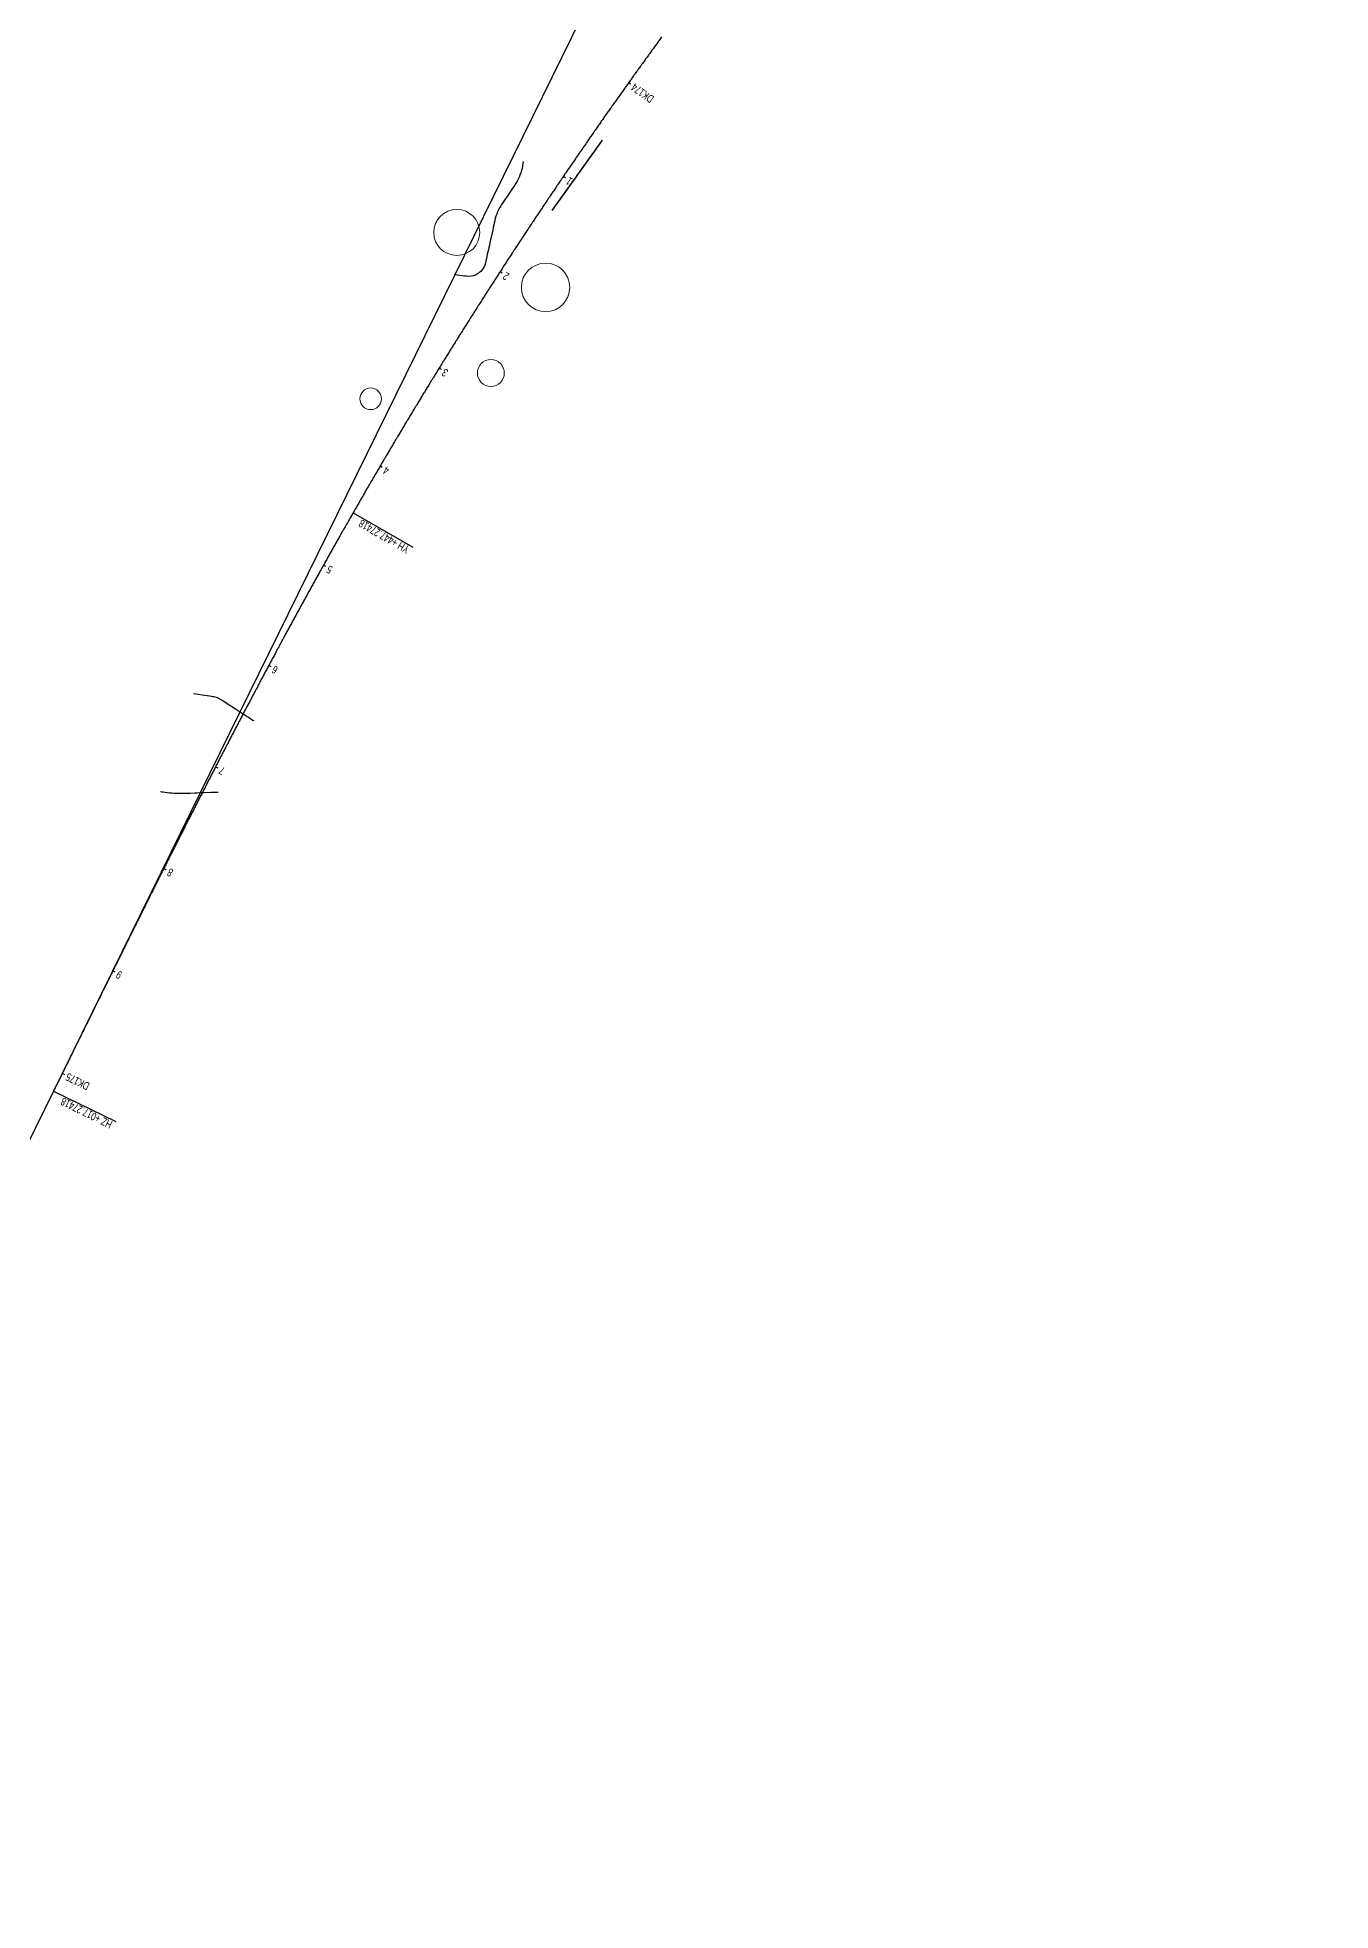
# Model space of a CAD drawing. Header units: millimetres. Extents: x 497834 to 621495, y 3353175 to 3430424.
# Drawn here: x 517397 to 518528, y 3366652 to 3368291 of the extents above; entities that cross this region are included whole.
import ezdxf

# ---------------------------------------------------------------- set-up
doc = ezdxf.new("R2010")
doc.units = ezdxf.units.MM
for name, color, linetype in [('DK改路中线', 7, 'Continuous'), ('dl6', 7, 'Continuous'), ('房屋圆', 7, 'Continuous'), ('沪乍杭打线-0.0-200.8段-施工系转设计系成果-2000坐标系-左线_中线_交点', 7, 'Continuous'), ('沪乍杭打线-0.0-200.8段-施工系转设计系成果-2000坐标系-左线_五大桩', 7, 'Continuous'), ('沪乍杭打线-0.0-200.8段-施工系转设计系成果-2000坐标系-左线_里程', 7, 'Continuous')]:
    doc.layers.add(name, color=color, linetype=linetype)
doc.styles.add('PM_LC', font='slromans.shx', dxfattribs={"width": 0.75, "bigfont": 'hztxt.shx'})
doc.styles.add('PM_QX', font='slromans.shx', dxfattribs={"width": 0.75, "bigfont": 'hztxt.shx'})

msp = doc.modelspace()

# ---------------------------------------------------------------- linework, layer by layer
at = {"layer": 'DK改路中线', "color": 3, "linetype": 'Continuous', "ltscale": 2, "const_width": 1.4, "flags": 128}
msp.add_lwpolyline([(517891, 3368200.9), (517889.9, 3368199.2), (517888.7, 3368197.6), (517887.6, 3368196), (517886.4, 3368194.4), (517885.2, 3368192.7), (517884.1, 3368191.1), (517882.9, 3368189.5), (517881.7, 3368187.9), (517880.6, 3368186.2), (517879.4, 3368184.6), (517877.1, 3368181.4), (517875.9, 3368179.7), (517874.7, 3368178.1), (517873.6, 3368176.5), (517872.4, 3368174.8), (517871.3, 3368173.2), (517870.1, 3368171.6), (517868.9, 3368170), (517867.8, 3368168.3), (517866.6, 3368166.7), (517864.3, 3368163.5), (517863.1, 3368161.8), (517861.9, 3368160.2), (517860.8, 3368158.6), (517859.6, 3368157), (517858.4, 3368155.3), (517857.3, 3368153.7), (517855, 3368150.5), (517853.8, 3368148.8), (517851.5, 3368145.6), (517850.3, 3368144), (517849.1, 3368142.3), (517848, 3368140.7), (517846.9, 3368139.3)], dxfattribs=at)
at = {"layer": 'DK改路中线', "color": 3, "linetype": 'Continuous', "ltscale": 2, "flags": 128}
for points in [[(517821.6, 3368182), (517821.3, 3368180), (517821.2, 3368179, -0.113578), (517821, 3368178), (517820.7, 3368176.1), (517820.2, 3368174.1), (517819.6, 3368172.2), (517818.9, 3368170.3), (517818.2, 3368168.5), (517817.3, 3368166.7), (517816.4, 3368164.9), (517815.4, 3368163.2), (517814.7, 3368162.2), (517814.3, 3368161.5), (517812, 3368158.2), (517810.9, 3368156.5), (517807.6, 3368151.6), (517806.4, 3368149.9), (517803.1, 3368144.9), (517802.8, 3368144.5, 0.09415), (517802, 3368143.3), (517801, 3368141.5), (517800.1, 3368139.8), (517799.2, 3368138), (517798.5, 3368136.1), (517797.8, 3368134.2), (517797.3, 3368132.3), (517796.9, 3368130.8), (517796.8, 3368130.3), (517796.4, 3368128.4), (517795.9, 3368126.4), (517795.5, 3368124.5), (517795.1, 3368122.5), (517794.7, 3368120.6), (517794.2, 3368118.6), (517793.4, 3368114.7), (517792.9, 3368112.8), (517792.5, 3368110.8), (517792.1, 3368108.9), (517791.6, 3368106.9), (517791.2, 3368104.9), (517790.3, 3368101), (517789.9, 3368099.1), (517789.5, 3368097.1), (517789, 3368095.2), (517788.6, 3368093.3, -0.386571), (517788.6, 3368093.2), (517788, 3368091.3), (517787.2, 3368089.5), (517786.2, 3368087.8), (517784.9, 3368086.3), (517783.4, 3368084.9), (517781.8, 3368083.8), (517780, 3368082.8), (517778.1, 3368082.2), (517776.2, 3368081.7), (517774.2, 3368081.6), (517772.2, 3368081.7), (517772.2, 3368081.7), (517770.2, 3368081.9), (517768.2, 3368082.2), (517766.2, 3368082.4), (517764.2, 3368082.7), (517762.3, 3368082.9), (517761.2, 3368083)], [(517533.2, 3367716.6), (517535.2, 3367716.3), (517537.1, 3367716), (517541.1, 3367715.4), (517543.1, 3367715.1), (517547, 3367714.5), (517549, 3367714.2), (517549.7, 3367714.1, -0.106608), (517551, 3367713.9), (517552.9, 3367713.4), (517554.8, 3367712.7), (517556.6, 3367711.8), (517557.6, 3367711.2), (517558.3, 3367710.7), (517559.9, 3367709.6), (517565, 3367706.4), (517566.7, 3367705.3), (517570, 3367703.1), (517571.7, 3367702), (517573.4, 3367700.9), (517575.1, 3367699.8), (517576.7, 3367698.8), (517580.1, 3367696.6), (517581.8, 3367695.5), (517583.4, 3367694.4), (517585.1, 3367693.3), (517585.8, 3367692.9)]]:
    msp.add_lwpolyline(points, format="xyb", dxfattribs=at)
at = {"layer": 'DK改路中线', "color": 3, "linetype": 'Continuous', "ltscale": 2}
msp.add_lwpolyline([(517504.3, 3367630.8), (517505.5, 3367630.6, 0.046746), (517506.2, 3367630.5), (517508.2, 3367630.3), (517510.2, 3367630), (517512.2, 3367629.8), (517514.2, 3367629.7), (517516.2, 3367629.5), (517518.2, 3367629.4), (517520.2, 3367629.4), (517522.2, 3367629.3), (517524.2, 3367629.3), (517526.2, 3367629.4), (517527.9, 3367629.4), (517528.2, 3367629.4), (517530.2, 3367629.5), (517534.2, 3367629.7), (517536.2, 3367629.7), (517540.2, 3367629.9), (517542.2, 3367630), (517548.2, 3367630.2), (517550.2, 3367630.3), (517554.2, 3367630.4), (517554.6, 3367630.4)], format="xyb", dxfattribs=at)
at = {"layer": 'dl6', "color": 3, "linetype": 'Continuous', "ltscale": 2, "flags": 128}
msp.add_lwpolyline([(517943.1, 3368291.3), (517942.5, 3368290.5), (517941.9, 3368289.7), (517941.3, 3368288.9), (517940.7, 3368288.1), (517940.6, 3368288), (517940.1, 3368287.3), (517939.5, 3368286.5), (517938.9, 3368285.6), (517938.3, 3368284.8), (517937.7, 3368284), (517937.7, 3368283.9), (517937.2, 3368283.2), (517936.6, 3368282.4), (517936, 3368281.6), (517935.4, 3368280.8), (517934.8, 3368280), (517934.7, 3368279.9), (517934.2, 3368279.2), (517933.6, 3368278.4), (517933.1, 3368277.6), (517932.5, 3368276.7), (517931.9, 3368275.9), (517931.8, 3368275.8), (517931.3, 3368275.1), (517930.7, 3368274.3), (517930.1, 3368273.5), (517929.5, 3368272.7), (517928.9, 3368271.9), (517928.9, 3368271.8), (517928.4, 3368271.1), (517927.8, 3368270.3), (517927.2, 3368269.4), (517926.6, 3368268.6), (517926, 3368267.8), (517925.9, 3368267.7), (517925.4, 3368267), (517924.9, 3368266.2), (517924.3, 3368265.4), (517923.7, 3368264.6), (517923.1, 3368263.8), (517923, 3368263.7), (517922.5, 3368263), (517921.9, 3368262.1), (517921.4, 3368261.3), (517920.8, 3368260.5), (517920.2, 3368259.7), (517920.1, 3368259.6), (517919.6, 3368258.9), (517919, 3368258.1), (517918.4, 3368257.3), (517917.9, 3368256.5), (517917.3, 3368255.6), (517917.2, 3368255.5), (517916.7, 3368254.8), (517916.1, 3368254), (517915.5, 3368253.2), (517915, 3368252.4), (517914.4, 3368251.6), (517914.3, 3368251.5), (517913.8, 3368250.8), (517913.2, 3368249.9), (517912.6, 3368249.1), (517912, 3368248.3), (517911.5, 3368247.5), (517911.4, 3368247.4), (517910.9, 3368246.7), (517910.3, 3368245.9), (517909.7, 3368245.1), (517909.2, 3368244.2), (517908.6, 3368243.4), (517908.5, 3368243.3), (517908, 3368242.6), (517907.4, 3368241.8), (517906.8, 3368241), (517906.3, 3368240.2), (517905.7, 3368239.3), (517905.6, 3368239.2), (517905.1, 3368238.5), (517904.5, 3368237.7), (517903.9, 3368236.9), (517903.4, 3368236.1), (517902.8, 3368235.3), (517902.7, 3368235.2), (517902.2, 3368234.4), (517901.6, 3368233.6), (517901.1, 3368232.8), (517900.5, 3368232), (517899.9, 3368231.2), (517899.8, 3368231.1), (517899.3, 3368230.4), (517898.8, 3368229.5), (517898.2, 3368228.7), (517897.6, 3368227.9), (517897, 3368227.1), (517896.9, 3368227), (517896.5, 3368226.3), (517895.9, 3368225.5), (517895.3, 3368224.6), (517894.7, 3368223.8), (517894.2, 3368223), (517894.1, 3368222.9), (517893.6, 3368222.2), (517893, 3368221.4), (517892.4, 3368220.5), (517891.9, 3368219.7), (517891.3, 3368218.9), (517891.2, 3368218.8), (517890.7, 3368218.1), (517890.1, 3368217.3), (517889.6, 3368216.5), (517889, 3368215.6), (517888.4, 3368214.8), (517888.3, 3368214.7), (517887.8, 3368214), (517887.3, 3368213.2), (517886.7, 3368212.4), (517886.1, 3368211.5), (517885.6, 3368210.7), (517885.5, 3368210.6), (517885, 3368209.9), (517884.4, 3368209.1), (517883.8, 3368208.2), (517883.3, 3368207.4), (517882.7, 3368206.6), (517882.6, 3368206.5), (517882.1, 3368205.8), (517881.6, 3368205), (517881, 3368204.1), (517880.4, 3368203.3), (517879.8, 3368202.5), (517879.8, 3368202.4), (517879.3, 3368201.7), (517878.7, 3368200.9), (517878.1, 3368200), (517877.6, 3368199.2), (517877, 3368198.4), (517876.9, 3368198.3), (517876.4, 3368197.6), (517875.9, 3368196.7), (517875.3, 3368195.9), (517874.7, 3368195.1), (517874.2, 3368194.3), (517874.1, 3368194.2), (517873.6, 3368193.5), (517873, 3368192.6), (517872.5, 3368191.8), (517871.9, 3368191), (517871.3, 3368190.2), (517871.2, 3368190), (517870.7, 3368189.3), (517870.2, 3368188.5), (517869.6, 3368187.7), (517869, 3368186.9), (517868.5, 3368186), (517868.4, 3368185.9), (517867.9, 3368185.2), (517867.4, 3368184.4), (517866.8, 3368183.6), (517866.2, 3368182.7), (517865.7, 3368181.9), (517865.6, 3368181.8), (517865.1, 3368181.1), (517864.5, 3368180.3), (517864, 3368179.4), (517863.4, 3368178.6), (517862.8, 3368177.8), (517862.8, 3368177.7), (517862.3, 3368177), (517861.7, 3368176.1), (517861.1, 3368175.3), (517860.6, 3368174.5), (517860, 3368173.7), (517859.9, 3368173.6), (517859.4, 3368172.8), (517858.9, 3368172), (517858.3, 3368171.2), (517857.8, 3368170.4), (517857.2, 3368169.5), (517857.1, 3368169.4), (517856.6, 3368168.7), (517856.1, 3368167.9), (517855.5, 3368167.1), (517854.9, 3368166.2), (517854.4, 3368165.4), (517854.3, 3368165.3), (517853.8, 3368164.6), (517853.3, 3368163.7), (517852.7, 3368162.9), (517852.1, 3368162.1), (517851.6, 3368161.3), (517851.5, 3368161.1), (517851, 3368160.4), (517850.5, 3368159.6), (517849.9, 3368158.8), (517849.3, 3368157.9), (517848.8, 3368157.1), (517848.7, 3368157), (517848.2, 3368156.3), (517847.7, 3368155.5), (517847.1, 3368154.6), (517846.5, 3368153.8), (517846, 3368153), (517845.9, 3368152.9), (517845.4, 3368152.1), (517844.9, 3368151.3), (517844.3, 3368150.5), (517843.7, 3368149.7), (517843.2, 3368148.8), (517843.1, 3368148.7), (517842.6, 3368148), (517842.1, 3368147.2), (517841.5, 3368146.3), (517841, 3368145.5), (517840.4, 3368144.7), (517840.3, 3368144.6), (517839.8, 3368143.8), (517839.3, 3368143), (517838.7, 3368142.2), (517838.2, 3368141.4), (517837.6, 3368140.5), (517837.5, 3368140.4), (517837.1, 3368139.7), (517836.5, 3368138.9), (517835.9, 3368138), (517835.4, 3368137.2), (517834.8, 3368136.4), (517834.8, 3368136.3), (517834.3, 3368135.5), (517833.7, 3368134.7), (517833.2, 3368133.9), (517832.6, 3368133), (517832.1, 3368132.2), (517832, 3368132.1), (517831.5, 3368131.4), (517831, 3368130.5), (517830.4, 3368129.7), (517829.8, 3368128.9), (517829.3, 3368128), (517829.2, 3368127.9), (517828.7, 3368127.2), (517828.2, 3368126.4), (517827.6, 3368125.5), (517827.1, 3368124.7), (517826.5, 3368123.9), (517826.5, 3368123.8), (517826, 3368123), (517825.4, 3368122.2), (517824.9, 3368121.4), (517824.3, 3368120.5), (517823.8, 3368119.7), (517823.7, 3368119.6), (517823.2, 3368118.9), (517822.7, 3368118), (517822.1, 3368117.2), (517821.6, 3368116.4), (517821, 3368115.5), (517820.9, 3368115.4), (517820.5, 3368114.7), (517819.9, 3368113.9), (517819.4, 3368113), (517818.8, 3368112.2), (517818.3, 3368111.4), (517818.2, 3368111.2), (517817.7, 3368110.5), (517817.2, 3368109.7), (517816.6, 3368108.9), (517816.1, 3368108), (517815.5, 3368107.2), (517815.4, 3368107.1), (517815, 3368106.3), (517814.4, 3368105.5), (517813.9, 3368104.7), (517813.3, 3368103.8), (517812.8, 3368103), (517812.7, 3368102.9), (517812.2, 3368102.2), (517811.7, 3368101.3), (517811.1, 3368100.5), (517810.6, 3368099.7), (517810, 3368098.8), (517810, 3368098.7), (517809.5, 3368098), (517808.9, 3368097.1), (517808.4, 3368096.3), (517807.8, 3368095.5), (517807.3, 3368094.6), (517807.2, 3368094.5), (517806.8, 3368093.8), (517806.2, 3368093), (517805.7, 3368092.1), (517805.1, 3368091.3), (517804.6, 3368090.4), (517804.5, 3368090.3), (517804, 3368089.6), (517803.5, 3368088.8), (517802.9, 3368087.9), (517802.4, 3368087.1), (517801.9, 3368086.2), (517801.8, 3368086.1), (517801.3, 3368085.4), (517800.8, 3368084.6), (517800.2, 3368083.7), (517799.7, 3368082.9), (517799.1, 3368082), (517799.1, 3368081.9), (517798.6, 3368081.2), (517798, 3368080.4), (517797.5, 3368079.5), (517797, 3368078.7), (517796.4, 3368077.8), (517796.3, 3368077.7), (517795.9, 3368077), (517795.3, 3368076.2), (517794.8, 3368075.3), (517794.3, 3368074.5), (517793.7, 3368073.6), (517793.6, 3368073.5), (517793.2, 3368072.8), (517792.6, 3368072), (517792.1, 3368071.1), (517791.5, 3368070.3), (517791, 3368069.4), (517790.9, 3368069.3), (517790.5, 3368068.6), (517789.9, 3368067.8), (517789.4, 3368066.9), (517788.8, 3368066.1), (517788.3, 3368065.2), (517788.2, 3368065.1), (517787.8, 3368064.4), (517787.2, 3368063.5), (517786.7, 3368062.7), (517786.2, 3368061.9), (517785.6, 3368061), (517785.5, 3368060.9), (517785.1, 3368060.2), (517784.5, 3368059.3), (517784, 3368058.5), (517783.5, 3368057.6), (517782.9, 3368056.8), (517782.8, 3368056.7), (517782.4, 3368056), (517781.8, 3368055.1), (517781.3, 3368054.3), (517780.8, 3368053.4), (517780.2, 3368052.6), (517780.2, 3368052.5), (517779.7, 3368051.7), (517779.2, 3368050.9), (517778.6, 3368050.1), (517778.1, 3368049.2), (517777.6, 3368048.4), (517777.5, 3368048.3), (517777, 3368047.5), (517776.5, 3368046.7), (517775.9, 3368045.8), (517775.4, 3368045), (517774.9, 3368044.1), (517774.8, 3368044), (517774.3, 3368043.3), (517773.8, 3368042.5), (517773.3, 3368041.6), (517772.7, 3368040.8), (517772.2, 3368039.9), (517772.1, 3368039.8), (517771.7, 3368039.1), (517771.1, 3368038.2), (517770.6, 3368037.4), (517770.1, 3368036.5), (517769.5, 3368035.7), (517769.5, 3368035.6), (517769, 3368034.8), (517768.5, 3368034), (517767.9, 3368033.1), (517767.4, 3368032.3), (517766.9, 3368031.5), (517766.8, 3368031.3), (517766.3, 3368030.6), (517765.8, 3368029.8), (517765.3, 3368028.9), (517764.8, 3368028.1), (517764.2, 3368027.2), (517764.1, 3368027.1), (517763.7, 3368026.4), (517763.2, 3368025.5), (517762.6, 3368024.7), (517762.1, 3368023.8), (517761.6, 3368023), (517761.5, 3368022.9), (517761, 3368022.1), (517760.5, 3368021.3), (517760, 3368020.4), (517759.5, 3368019.6), (517758.9, 3368018.7), (517758.8, 3368018.6), (517758.4, 3368017.9), (517757.9, 3368017), (517757.3, 3368016.2), (517756.8, 3368015.3), (517756.3, 3368014.5), (517756.2, 3368014.4), (517755.7, 3368013.6), (517755.2, 3368012.8), (517754.7, 3368011.9), (517754.2, 3368011.1), (517753.6, 3368010.2), (517753.6, 3368010.1), (517753.1, 3368009.4), (517752.6, 3368008.5), (517752.1, 3368007.7), (517751.5, 3368006.8), (517751, 3368006), (517750.9, 3368005.9), (517750.5, 3368005.1), (517750, 3368004.3), (517749.4, 3368003.4), (517748.9, 3368002.6), (517748.4, 3368001.7), (517748.3, 3368001.6), (517747.9, 3368000.9), (517747.3, 3368000), (517746.8, 3367999.2), (517746.3, 3367998.3), (517745.8, 3367997.5), (517745.7, 3367997.4), (517745.2, 3367996.6), (517744.7, 3367995.8), (517744.2, 3367994.9), (517743.7, 3367994.1), (517743.1, 3367993.2), (517743.1, 3367993.1), (517742.6, 3367992.4), (517742.1, 3367991.5), (517741.6, 3367990.7), (517741, 3367989.8), (517740.5, 3367989), (517740.4, 3367988.9), (517740, 3367988.1), (517739.5, 3367987.3), (517739, 3367986.4), (517738.4, 3367985.6), (517737.9, 3367984.7), (517737.8, 3367984.6), (517737.4, 3367983.9), (517736.9, 3367983), (517736.3, 3367982.1), (517735.8, 3367981.3), (517735.3, 3367980.4), (517735.2, 3367980.3), (517734.8, 3367979.6), (517734.3, 3367978.7), (517733.7, 3367977.9), (517733.2, 3367977), (517732.7, 3367976.2), (517732.6, 3367976.1), (517732.2, 3367975.3), (517731.7, 3367974.5), (517731.1, 3367973.6), (517730.6, 3367972.7), (517730.1, 3367971.9), (517730, 3367971.8), (517729.6, 3367971), (517729.1, 3367970.2), (517728.5, 3367969.3), (517728, 3367968.5), (517727.5, 3367967.6), (517727.4, 3367967.5), (517727, 3367966.8), (517726.5, 3367965.9), (517726, 3367965.1), (517725.4, 3367964.2), (517724.9, 3367963.3), (517724.9, 3367963.2), (517724.4, 3367962.5), (517723.9, 3367961.6), (517723.4, 3367960.8), (517722.9, 3367959.9), (517722.3, 3367959.1), (517722.3, 3367958.9), (517721.8, 3367958.2), (517721.3, 3367957.3), (517720.8, 3367956.5), (517720.3, 3367955.6), (517719.8, 3367954.8), (517719.7, 3367954.7), (517719.3, 3367953.9), (517718.7, 3367953.1), (517718.2, 3367952.2), (517717.7, 3367951.3), (517717.2, 3367950.5), (517717.1, 3367950.4), (517716.7, 3367949.6), (517716.2, 3367948.8), (517715.7, 3367947.9), (517715.1, 3367947.1), (517714.6, 3367946.2), (517714.6, 3367946.1), (517714.1, 3367945.3), (517713.6, 3367944.5), (517713.1, 3367943.6), (517712.6, 3367942.8), (517712.1, 3367941.9), (517712, 3367941.8), (517711.6, 3367941), (517711, 3367940.2), (517710.5, 3367939.3), (517710, 3367938.5), (517709.5, 3367937.6), (517709.4, 3367937.5), (517709, 3367936.7), (517708.5, 3367935.9), (517708, 3367935), (517707.5, 3367934.2), (517707, 3367933.3), (517706.9, 3367933.2), (517706.4, 3367932.4), (517705.9, 3367931.6), (517705.4, 3367930.7), (517704.9, 3367929.9), (517704.4, 3367929), (517704.3, 3367928.9), (517703.9, 3367928.1), (517703.4, 3367927.3), (517702.9, 3367926.4), (517702.4, 3367925.6), (517701.9, 3367924.7), (517701.8, 3367924.6), (517701.4, 3367923.8), (517700.8, 3367923), (517700.3, 3367922.1), (517699.8, 3367921.3), (517699.3, 3367920.4), (517699.3, 3367920.3), (517698.8, 3367919.5), (517698.3, 3367918.7), (517697.8, 3367917.8), (517697.3, 3367916.9), (517696.8, 3367916.1), (517696.7, 3367916), (517696.3, 3367915.2), (517695.8, 3367914.4), (517695.3, 3367913.5), (517694.8, 3367912.6), (517694.3, 3367911.8), (517694.2, 3367911.7), (517693.8, 3367910.9), (517693.3, 3367910), (517692.7, 3367909.2), (517692.2, 3367908.3), (517691.7, 3367907.5), (517691.7, 3367907.3), (517691.2, 3367906.6), (517690.7, 3367905.7), (517690.2, 3367904.9), (517689.7, 3367904), (517689.2, 3367903.1), (517689.1, 3367903), (517688.7, 3367902.3), (517688.2, 3367901.4), (517687.7, 3367900.5), (517687.2, 3367899.7), (517686.7, 3367898.8), (517686.6, 3367898.7), (517686.2, 3367897.9), (517685.7, 3367897.1), (517685.2, 3367896.2), (517684.7, 3367895.4), (517684.2, 3367894.5), (517684.1, 3367894.4), (517683.7, 3367893.6), (517683.2, 3367892.8), (517682.7, 3367891.9), (517682.2, 3367891), (517681.7, 3367890.2), (517681.6, 3367890), (517681.2, 3367889.3), (517680.7, 3367888.4), (517680.2, 3367887.6), (517679.7, 3367886.7), (517679.2, 3367885.8), (517679.1, 3367885.7), (517678.7, 3367885), (517678.2, 3367884.1), (517677.7, 3367883.2), (517677.2, 3367882.4), (517676.7, 3367881.5), (517676.6, 3367881.4), (517676.2, 3367880.6), (517675.7, 3367879.8), (517675.2, 3367878.9), (517674.7, 3367878), (517674.2, 3367877.2), (517674.1, 3367877), (517673.7, 3367876.3), (517673.2, 3367875.4), (517672.8, 3367874.8), (517672.3, 3367873.9), (517671.8, 3367873), (517671.3, 3367872.2), (517670.8, 3367871.3), (517670.3, 3367870.4), (517669.8, 3367869.6), (517669.3, 3367868.7), (517668.9, 3367867.8), (517668.4, 3367867), (517667.9, 3367866.1), (517667.4, 3367865.2), (517666.9, 3367864.3), (517666.4, 3367863.5), (517665.9, 3367862.6), (517665.4, 3367861.7), (517664.9, 3367860.9), (517664.4, 3367860), (517663.9, 3367859.1), (517663.4, 3367858.3), (517662.9, 3367857.4), (517662.4, 3367856.5), (517661.9, 3367855.6), (517661.4, 3367854.8), (517660.9, 3367853.9), (517660.5, 3367853), (517660, 3367852.2), (517659.5, 3367851.3), (517659, 3367850.4), (517658.5, 3367849.6), (517658, 3367848.7), (517657.5, 3367847.8), (517657, 3367846.9), (517656.5, 3367846.1), (517656, 3367845.2), (517655.5, 3367844.3), (517655.1, 3367843.5), (517654.6, 3367842.6), (517654.1, 3367841.7), (517653.6, 3367840.8), (517653.1, 3367840), (517652.6, 3367839.1), (517652.1, 3367838.2), (517651.6, 3367837.4), (517651.1, 3367836.5), (517650.6, 3367835.6), (517650.2, 3367834.7), (517649.7, 3367833.9), (517649.2, 3367833), (517648.7, 3367832.1), (517648.2, 3367831.2), (517647.7, 3367830.4), (517647.2, 3367829.5), (517646.7, 3367828.6), (517646.3, 3367827.8), (517645.8, 3367826.9), (517645.3, 3367826), (517644.8, 3367825.1), (517644.3, 3367824.3), (517643.8, 3367823.4), (517643.3, 3367822.5), (517642.8, 3367821.6), (517642.4, 3367820.8), (517641.9, 3367819.9), (517641.4, 3367819), (517640.9, 3367818.1), (517640.4, 3367817.3), (517639.9, 3367816.4), (517639.4, 3367815.5), (517639, 3367814.6), (517638.5, 3367813.8), (517638, 3367812.9), (517637.5, 3367812), (517637, 3367811.1), (517636.5, 3367810.3), (517636.1, 3367809.4), (517635.6, 3367808.5), (517635.1, 3367807.6), (517634.6, 3367806.8), (517634.1, 3367805.9), (517633.6, 3367805), (517633.2, 3367804.1), (517632.7, 3367803.3), (517632.2, 3367802.4), (517631.7, 3367801.5), (517631.2, 3367800.6), (517630.8, 3367799.8), (517630.3, 3367798.9), (517629.8, 3367798), (517629.3, 3367797.1), (517628.8, 3367796.3), (517628.3, 3367795.4), (517627.9, 3367794.5), (517627.4, 3367793.6), (517626.9, 3367792.7), (517626.4, 3367791.9), (517625.9, 3367791), (517625.5, 3367790.1), (517625, 3367789.2), (517624.5, 3367788.4), (517624, 3367787.5), (517623.5, 3367786.6), (517623.1, 3367785.7), (517622.6, 3367784.8), (517622.1, 3367784), (517621.6, 3367783.1), (517621.1, 3367782.2), (517620.7, 3367781.3), (517620.2, 3367780.5), (517619.7, 3367779.6), (517619.2, 3367778.7), (517618.8, 3367777.8), (517618.3, 3367776.9), (517617.8, 3367776.1), (517617.3, 3367775.2), (517616.8, 3367774.3), (517616.4, 3367773.4), (517615.9, 3367772.6), (517615.4, 3367771.7), (517614.9, 3367770.8), (517614.5, 3367769.9), (517614, 3367769), (517613.5, 3367768.2), (517613, 3367767.3), (517612.6, 3367766.4), (517612.1, 3367765.5), (517611.6, 3367764.6), (517611.1, 3367763.8), (517610.7, 3367762.9), (517610.2, 3367762), (517609.7, 3367761.1), (517609.2, 3367760.2), (517608.8, 3367759.4), (517608.3, 3367758.5), (517607.8, 3367757.6), (517607.3, 3367756.7), (517606.9, 3367755.8), (517606.4, 3367755), (517605.9, 3367754.1), (517605.4, 3367753.2), (517605, 3367752.3), (517604.5, 3367751.4), (517604, 3367750.5), (517603.6, 3367749.7), (517603.1, 3367748.8), (517602.6, 3367747.9), (517602.1, 3367747), (517601.7, 3367746.1), (517601.2, 3367745.3), (517600.7, 3367744.4), (517600.2, 3367743.5), (517599.8, 3367742.6), (517599.3, 3367741.7), (517598.8, 3367740.9), (517598.4, 3367740), (517597.9, 3367739.1), (517597.4, 3367738.2), (517596.9, 3367737.3), (517596.5, 3367736.4), (517596, 3367735.6), (517595.5, 3367734.7), (517595.1, 3367733.8), (517594.6, 3367732.9), (517594.1, 3367732), (517593.7, 3367731.1), (517593.2, 3367730.3), (517592.7, 3367729.4), (517592.2, 3367728.5), (517591.8, 3367727.6), (517591.3, 3367726.7), (517590.8, 3367725.8), (517590.4, 3367725), (517589.9, 3367724.1), (517589.4, 3367723.2), (517589, 3367722.3), (517588.5, 3367721.4), (517588, 3367720.5), (517587.6, 3367719.7), (517587.1, 3367718.8), (517586.6, 3367717.9), (517586.2, 3367717), (517585.7, 3367716.1), (517585.2, 3367715.2), (517584.8, 3367714.4), (517584.3, 3367713.5), (517583.8, 3367712.6), (517583.4, 3367711.7), (517582.9, 3367710.8), (517582.4, 3367709.9), (517582, 3367709.1), (517581.5, 3367708.2), (517581, 3367707.3), (517580.6, 3367706.4), (517580.1, 3367705.5), (517579.6, 3367704.6), (517579.2, 3367703.7), (517578.7, 3367702.9), (517578.2, 3367702), (517577.8, 3367701.1), (517577.3, 3367700.2), (517576.8, 3367699.3), (517576.4, 3367698.4), (517575.9, 3367697.6), (517575.4, 3367696.7), (517575, 3367695.8), (517574.5, 3367694.9), (517574, 3367694), (517573.6, 3367693.1), (517573.1, 3367692.2), (517572.6, 3367691.4), (517572.2, 3367690.5), (517571.7, 3367689.6), (517571.3, 3367688.7), (517570.8, 3367687.8), (517570.3, 3367686.9), (517569.9, 3367686), (517569.4, 3367685.1), (517568.9, 3367684.3), (517568.5, 3367683.4), (517568, 3367682.5), (517567.6, 3367681.6), (517567.1, 3367680.7), (517566.6, 3367679.8), (517566.2, 3367678.9), (517565.7, 3367678.1), (517565.2, 3367677.2), (517564.8, 3367676.3), (517564.3, 3367675.4), (517563.9, 3367674.5), (517563.4, 3367673.6), (517562.9, 3367672.7), (517562.5, 3367671.8), (517562, 3367671), (517561.5, 3367670.1), (517561.1, 3367669.2), (517560.6, 3367668.3), (517560.2, 3367667.4), (517559.7, 3367666.5), (517559.2, 3367665.6), (517558.8, 3367664.7), (517558.3, 3367663.9), (517557.9, 3367663), (517557.4, 3367662.1), (517556.9, 3367661.2), (517556.5, 3367660.3), (517556, 3367659.4), (517555.6, 3367658.5), (517555.1, 3367657.6), (517554.6, 3367656.8), (517554.2, 3367655.9), (517553.7, 3367655), (517553.3, 3367654.1), (517552.8, 3367653.2), (517552.4, 3367652.3), (517551.9, 3367651.4), (517551.4, 3367650.5), (517551, 3367649.6), (517550.5, 3367648.8), (517550.1, 3367647.9), (517549.6, 3367647), (517549.1, 3367646.1), (517548.7, 3367645.2), (517548.2, 3367644.3), (517547.8, 3367643.4), (517547.3, 3367642.5), (517546.9, 3367641.6), (517546.4, 3367640.8), (517545.9, 3367639.9), (517545.5, 3367639), (517545, 3367638.1), (517544.6, 3367637.2), (517544.1, 3367636.3), (517543.7, 3367635.4), (517543.2, 3367634.5), (517542.7, 3367633.6), (517542.3, 3367632.7), (517541.8, 3367631.9), (517541.4, 3367631), (517540.9, 3367630.1), (517540.5, 3367629.2), (517540, 3367628.3), (517539.6, 3367627.4), (517539.1, 3367626.5), (517538.6, 3367625.6), (517538.2, 3367624.7), (517537.7, 3367623.8), (517537.3, 3367623), (517536.8, 3367622.1), (517536.4, 3367621.2), (517535.9, 3367620.3), (517535.5, 3367619.4), (517535, 3367618.5), (517534.5, 3367617.6), (517534.1, 3367616.7), (517533.6, 3367615.8), (517533.2, 3367614.9), (517532.7, 3367614.1), (517532.3, 3367613.2), (517531.8, 3367612.3), (517531.4, 3367611.4), (517530.9, 3367610.5), (517530.5, 3367609.6), (517530, 3367608.7), (517529.5, 3367607.8), (517529.1, 3367606.9), (517528.6, 3367606), (517528.2, 3367605.1), (517527.7, 3367604.3), (517527.3, 3367603.4), (517526.8, 3367602.5), (517526.4, 3367601.6), (517525.9, 3367600.7), (517525.5, 3367599.8), (517525, 3367598.9), (517524.6, 3367598), (517524.1, 3367597.1), (517523.7, 3367596.2), (517523.2, 3367595.3), (517522.8, 3367594.4), (517522.3, 3367593.6), (517521.8, 3367592.7), (517521.4, 3367591.8), (517520.9, 3367590.9), (517520.5, 3367590), (517520, 3367589.1), (517519.6, 3367588.2), (517519.1, 3367587.3), (517518.7, 3367586.4), (517518.2, 3367585.5), (517517.8, 3367584.6), (517517.3, 3367583.7), (517516.9, 3367582.8), (517516.4, 3367582), (517516, 3367581.1), (517515.5, 3367580.2), (517515.1, 3367579.3), (517514.6, 3367578.4), (517514.2, 3367577.5), (517513.7, 3367576.6), (517513.3, 3367575.7), (517512.8, 3367574.8), (517512.4, 3367573.9), (517511.9, 3367573), (517511.5, 3367572.1), (517511, 3367571.2), (517510.6, 3367570.3), (517510.1, 3367569.5), (517509.7, 3367568.6), (517509.2, 3367567.7), (517508.8, 3367566.8), (517508.3, 3367565.9), (517507.9, 3367565), (517507.4, 3367564.1), (517507, 3367563.2), (517506.5, 3367562.3), (517506.1, 3367561.4), (517505.6, 3367560.5), (517505.2, 3367559.6), (517504.7, 3367558.7), (517504.3, 3367557.8), (517503.8, 3367556.9), (517503.4, 3367556.1), (517502.9, 3367555.2), (517502.5, 3367554.3), (517502, 3367553.4), (517501.6, 3367552.5), (517501.1, 3367551.6), (517500.7, 3367550.7), (517500.2, 3367549.8), (517499.8, 3367548.9), (517499.3, 3367548), (517498.9, 3367547.1), (517498.4, 3367546.2), (517498, 3367545.3), (517497.6, 3367544.4), (517497.1, 3367543.5), (517496.7, 3367542.6), (517496.2, 3367541.8), (517495.8, 3367540.9), (517495.3, 3367540), (517494.9, 3367539.1), (517494.4, 3367538.2), (517494, 3367537.3), (517493.5, 3367536.4), (517493.1, 3367535.5), (517492.6, 3367534.6), (517492.2, 3367533.7), (517491.7, 3367532.8), (517491.3, 3367531.9), (517490.8, 3367531), (517490.4, 3367530.1), (517489.9, 3367529.2), (517489.5, 3367528.3), (517489.1, 3367527.4), (517488.6, 3367526.5), (517488.2, 3367525.7), (517487.7, 3367524.8), (517487.3, 3367523.9), (517486.8, 3367523), (517486.4, 3367522.1), (517485.9, 3367521.2), (517485.5, 3367520.3), (517485, 3367519.4), (517484.6, 3367518.5), (517484.1, 3367517.6), (517483.7, 3367516.7), (517483.3, 3367515.8), (517482.8, 3367514.9), (517482.4, 3367514), (517481.9, 3367513.1), (517481.5, 3367512.2), (517481, 3367511.3), (517480.6, 3367510.4), (517480.1, 3367509.5), (517479.7, 3367508.6), (517479.2, 3367507.7), (517478.8, 3367506.9), (517478.3, 3367506), (517477.9, 3367505.1), (517477.5, 3367504.2), (517477, 3367503.3), (517476.6, 3367502.4), (517476.1, 3367501.5), (517475.7, 3367500.6), (517475.2, 3367499.7), (517474.8, 3367498.8), (517474.3, 3367497.9), (517473.9, 3367497), (517473.5, 3367496.1), (517473, 3367495.2), (517472.6, 3367494.3), (517472.1, 3367493.4), (517471.7, 3367492.5), (517471.2, 3367491.6), (517470.8, 3367490.7), (517470.3, 3367489.8), (517469.9, 3367488.9), (517469.5, 3367488), (517469, 3367487.2), (517468.6, 3367486.3), (517468.1, 3367485.4), (517467.7, 3367484.5), (517467.2, 3367483.6), (517466.8, 3367482.7), (517466.3, 3367481.8), (517465.9, 3367480.9), (517465.5, 3367480), (517465, 3367479.1), (517464.6, 3367478.2), (517464.1, 3367477.3), (517463.7, 3367476.4), (517463.2, 3367475.5), (517462.8, 3367474.6), (517462.3, 3367473.7), (517461.9, 3367472.8), (517461.5, 3367471.9), (517461, 3367471), (517460.6, 3367470.1), (517460.1, 3367469.2), (517459.7, 3367468.3), (517459.2, 3367467.4), (517458.8, 3367466.5), (517458.4, 3367465.6), (517457.9, 3367464.7), (517457.5, 3367463.9), (517457, 3367463), (517456.6, 3367462.1), (517456.1, 3367461.2), (517455.7, 3367460.3), (517455.3, 3367459.4), (517454.8, 3367458.5), (517454.4, 3367457.6), (517453.9, 3367456.7), (517453.5, 3367455.8), (517453, 3367454.9), (517452.6, 3367454), (517452.2, 3367453.1), (517451.7, 3367452.2), (517451.3, 3367451.3), (517450.8, 3367450.4), (517450.4, 3367449.5), (517449.9, 3367448.6), (517449.5, 3367447.7), (517449.1, 3367446.8), (517448.6, 3367445.9), (517448.2, 3367445), (517447.7, 3367444.1), (517447.3, 3367443.2), (517446.8, 3367442.3), (517446.4, 3367441.4), (517446, 3367440.5), (517445.5, 3367439.6), (517445.1, 3367438.7), (517444.6, 3367437.8), (517444.2, 3367436.9), (517443.7, 3367436.1), (517443.3, 3367435.2), (517442.9, 3367434.3), (517442.4, 3367433.4), (517442, 3367432.5), (517441.5, 3367431.6), (517441.1, 3367430.7), (517440.7, 3367429.8), (517440.2, 3367428.9), (517439.8, 3367428), (517439.3, 3367427.1), (517438.9, 3367426.2), (517438.4, 3367425.3), (517438, 3367424.4), (517437.6, 3367423.5), (517437.1, 3367422.6), (517436.7, 3367421.7), (517436.2, 3367420.8), (517435.8, 3367419.9), (517435.4, 3367419), (517434.9, 3367418.1), (517434.5, 3367417.2), (517434, 3367416.3), (517433.6, 3367415.4), (517433.1, 3367414.5), (517432.7, 3367413.6), (517432.3, 3367412.7), (517431.8, 3367411.8), (517431.4, 3367410.9), (517430.9, 3367410), (517430.5, 3367409.1), (517430.1, 3367408.2), (517429.6, 3367407.3), (517429.2, 3367406.4), (517428.7, 3367405.6), (517428.3, 3367404.7), (517427.8, 3367403.8), (517427.4, 3367402.9), (517427, 3367402), (517426.5, 3367401.1), (517426.1, 3367400.2), (517425.6, 3367399.3), (517425.2, 3367398.4), (517424.8, 3367397.5), (517424.3, 3367396.6), (517423.9, 3367395.7), (517423.4, 3367394.8), (517423, 3367393.9), (517422.5, 3367393), (517422.1, 3367392.1), (517421.7, 3367391.2), (517421.2, 3367390.3), (517420.8, 3367389.4), (517420.3, 3367388.5), (517419.9, 3367387.6), (517419.5, 3367386.7), (517419, 3367385.8), (517418.6, 3367384.9), (517418.1, 3367384), (517417.7, 3367383.1), (517417.3, 3367382.2), (517416.8, 3367381.3), (517416.4, 3367380.4), (517415.9, 3367379.5), (517415.5, 3367378.6), (517415, 3367377.7), (517414.6, 3367376.8), (517414.2, 3367375.9), (517413.7, 3367375), (517413.3, 3367374.1), (517412.8, 3367373.2), (517412.4, 3367372.3), (517412, 3367371.5), (517411.5, 3367370.6), (517411.1, 3367369.7), (517410.6, 3367368.8), (517058.1, 3366651.7)], dxfattribs=at)
at = {"layer": '房屋圆', "lineweight": 0}
for centre, radius in [((517763.6, 3368120), 20.1), ((517841.3, 3368072), 21.2), ((517793.4, 3367997), 11.8), ((517688.2, 3367974.5), 9.48)]:
    msp.add_circle(centre, radius, dxfattribs=at)
at = {"layer": '沪乍杭打线-0.0-200.8段-施工系转设计系成果-2000坐标系-左线_中线_交点', "color": 6, "linetype": 'Continuous', "ltscale": 2}
msp.add_line((518528.4, 3369642.2), (517410.6, 3367368.8), dxfattribs=at)
at = {"layer": '沪乍杭打线-0.0-200.8段-施工系转设计系成果-2000坐标系-左线_五大桩', "color": 5, "linetype": 'Continuous', "ltscale": 2}
for p, q in [((517672.8, 3367874.8), (517725.1, 3367844.8)), ((517410.6, 3367368.8), (517465.1, 3367342))]:
    msp.add_line(p, q, dxfattribs=at)
at = {"layer": '沪乍杭打线-0.0-200.8段-施工系转设计系成果-2000坐标系-左线_里程', "color": 5, "linetype": 'Continuous', "ltscale": 2}
for p, q in [((517914.1, 3368251.2), (517915.7, 3368250)), ((517856.9, 3368169.1), (517858.6, 3368168)), ((517801.6, 3368085.8), (517803.3, 3368084.7)), ((517748.1, 3368001.3), (517749.8, 3368000.3)), ((517696.5, 3367915.7), (517698.3, 3367914.6)), ((517646.9, 3367828.9), (517648.6, 3367827.9)), ((517599, 3367741.1), (517600.7, 3367740.2)), ((517552.5, 3367652.6), (517554.3, 3367651.6)), ((517507.1, 3367563.4), (517508.9, 3367562.5)), ((517462.5, 3367474), (517464.3, 3367473.1)), ((517418.3, 3367384.3), (517420.1, 3367383.4))]:
    msp.add_line(p, q, dxfattribs=at)

# ---------------------------------------------------------------- texts
at = {"layer": '沪乍杭打线-0.0-200.8段-施工系转设计系成果-2000坐标系-左线_五大桩', "color": 5, "style": 'PM_QX', "width": 0.75}
for s, rotation, p in [('YH +447.27418', 150.1893, (517722.9, 3367844.9)), ('HZ +017.27418', 153.8181, (517462.8, 3367342))]:
    msp.add_text(s, height=7, rotation=rotation, dxfattribs=at).set_placement(p)
at = {"layer": '沪乍杭打线-0.0-200.8段-施工系转设计系成果-2000坐标系-左线_里程', "color": 2, "style": 'PM_LC', "width": 0.75}
for s, rotation, p in [('DK174', 144.4945, (517936.9, 3368238.6)), ('1', 145.7677, (517865.4, 3368166.7)), ('2', 147.041, (517810.2, 3368083.6)), ('3', 148.3142, (517756.7, 3367999.3)), ('4', 149.5874, (517705.2, 3367913.8)), ('5', 150.8296, (517655.6, 3367827.2)), ('6', 151.8734, (517607.7, 3367739.6)), ('7', 152.6938, (517561.2, 3367651.2)), ('8', 153.2908, (517515.9, 3367562.2)), ('9', 153.6645, (517471.2, 3367472.7)), ('DK175', 153.8147, (517442.8, 3367375.5))]:
    msp.add_text(s, height=7, rotation=rotation, dxfattribs=at).set_placement(p)

doc.saveas('drawing.dxf')
